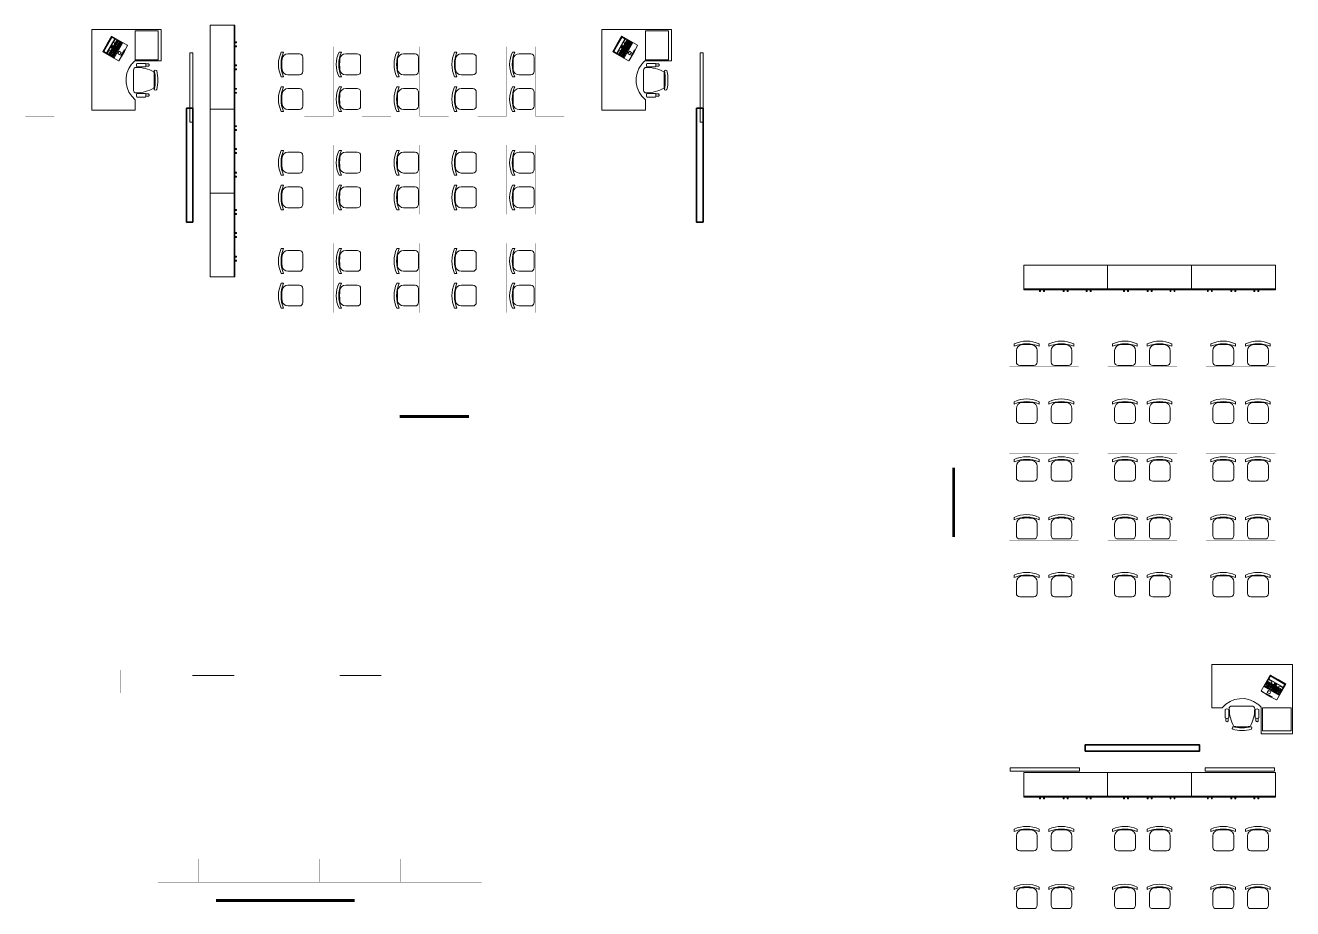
# Model space of a CAD drawing. Header units: millimetres. Extents: x -217756 to 263180, y 55413 to 130608.
# Drawn here: x 97712 to 119637, y 70737 to 86018 of the extents above; entities that cross this region are included whole.
import ezdxf

# ---------------------------------------------------------------- set-up
doc = ezdxf.new("R2010")
doc.units = ezdxf.units.MM
for name, color, linetype, lineweight in [('ТХ_мебель передв', 250, 'Continuous', 13), ('ТХ_обор_комп принт', 30, 'Continuous', 13), ('ТХ_ОСНОВНОЙ', 103, 'Continuous', 25)]:
    doc.layers.add(name, color=color, linetype=linetype, lineweight=lineweight)

# ---------------------------------------------------------------- blocks, each defined once
blk = doc.blocks.new('тумба под доской')
for points in [[(-1451, -426), (0, -426), (0, 0), (-1451, 0)], [(-1165, -453), (-1149, -453), (-1149, -426), (-1165, -426)], [(-1096, -453), (-1080, -453), (-1080, -426), (-1096, -426)], [(-768, -453), (-752, -453), (-752, -426), (-768, -426)], [(-699, -453), (-683, -453), (-683, -426), (-699, -426)], [(-360, -453), (-344, -453), (-344, -426), (-360, -426)], [(-291, -453), (-275, -453), (-275, -426), (-291, -426)]]:
    blk.add_lwpolyline(points, close=True)
blk.add_lwpolyline([(-1451, -410), (0, -410)])
blk = doc.blocks.new('A$Cdd239fcc')
at = {"layer": 'ТХ_мебель передв', "xscale": -1, "rotation": 90}
for p in [(171328, 11279), (171328, 9829), (171328, 8378)]:
    blk.add_blockref('тумба под доской', p, dxfattribs=at)
at = {"layer": 'ТХ_мебель передв', "xscale": -1}
for p in [(185401, 8579), (186852, 8579), (188303, 8579), (185401, -197), (186852, -197), (188303, -197)]:
    blk.add_blockref('тумба под доской', p, dxfattribs=at)
blk = doc.blocks.new('У101')
at = {"layer": 'ТХ_мебель передв', "const_width": 2}
blk.add_lwpolyline([(341448, -227858), (342148, -227858), (342148, -228258), (341448, -228258)], close=True, dxfattribs=at)
blk = doc.blocks.new('A$Cdb029a19')
at = {"layer": 'ТХ_ОСНОВНОЙ'}
for p in [(-213660, 241068), (-212960, 241068), (-212260, 241068), (-212310, 237798), (-211610, 237798), (-210910, 237798), (-210210, 237798), (-209510, 237798), (-208810, 237798), (-208110, 237798), (-207410, 237798)]:
    blk.add_blockref('У101', p, dxfattribs=at)
blk = doc.blocks.new('Стул парты')
for points in [[(-95, -360, -0.36493), (-180, -259), (-180, -58, -0.414078), (-122, 0), (122, 0, -0.414078), (180, -58), (180, -259, -0.36493), (95, -360, -0.041656)], [(-212, -334, 0.203875), (217, -334), (217, -374, -0.227009), (-212, -374)]]:
    blk.add_lwpolyline(points, format="xyb", close=True)
blk = doc.blocks.new('A$Ca9275210')
at = {"layer": 'ТХ_мебель передв'}
for p, rotation in [((181992, -33814), 270), ((182992, -33814), 270), ((183992, -33814), 270), ((184992, -33814), 270), ((185992, -33814), 270), ((181992, -34414), 270), ((182992, -34414), 270), ((183992, -34414), 270), ((184992, -34414), 270), ((185992, -34414), 270), ((181992, -35514), 270), ((182992, -35514), 270), ((183992, -35514), 270), ((184992, -35514), 270), ((185992, -35514), 270), ((181992, -36114), 270), ((182992, -36114), 270), ((183992, -36114), 270), ((184992, -36114), 270), ((185992, -36114), 270), ((181992, -37214), 270), ((182992, -37214), 270), ((183992, -37214), 270), ((184992, -37214), 270), ((185992, -37214), 270), ((181992, -37814), 270), ((182992, -37814), 270), ((183992, -37814), 270), ((184992, -37814), 270), ((185992, -37814), 270), ((194517, -39025), 180), ((195117, -39025), 180), ((196217, -39025), 180), ((196817, -39025), 180), ((197917, -39025), 180), ((198517, -39025), 180), ((194517, -40025), 180), ((195117, -40025), 180), ((196217, -40025), 180), ((196817, -40025), 180), ((197917, -40025), 180), ((198517, -40025), 180), ((194517, -41025), 180), ((195117, -41025), 180), ((196217, -41025), 180), ((196817, -41025), 180), ((197917, -41025), 180), ((198517, -41025), 180), ((194517, -42025), 180), ((195117, -42025), 180), ((196217, -42025), 180), ((196817, -42025), 180), ((197917, -42025), 180), ((198517, -42025), 180), ((194517, -43025), 180), ((195117, -43025), 180), ((196217, -43025), 180), ((196817, -43025), 180), ((197917, -43025), 180), ((198517, -43025), 180), ((194517, -47420), 180), ((195117, -47420), 180), ((196217, -47420), 180), ((196817, -47420), 180), ((197917, -47420), 180), ((198517, -47420), 180), ((194517, -48420), 180), ((195117, -48420), 180), ((196217, -48420), 180), ((196817, -48420), 180), ((197917, -48420), 180), ((198517, -48420), 180)]:
    blk.add_blockref('Стул парты', p, dxfattribs=dict(at, rotation=rotation))
blk = doc.blocks.new('У018')
at = {"layer": 'ТХ_мебель передв', "ltscale": 100, "const_width": 2}
blk.add_lwpolyline([(94750, 82280), (95250, 82280), (95250, 81080), (94750, 81080)], close=True, dxfattribs=at)
blk = doc.blocks.new('A$C4ae871f7')
at = {"layer": 'ТХ_мебель передв'}
for p in [(-72275, -82984), (-67450, -82984), (-66450, -82984), (-65450, -82984), (-64450, -82984), (-63450, -82984), (-72275, -84684), (-67450, -84684), (-66450, -84684), (-65450, -84684), (-64450, -84684), (-63450, -84684), (-72275, -86384), (-67450, -86384), (-66450, -86384), (-65450, -86384), (-64450, -86384), (-63450, -86384)]:
    blk.add_blockref('У018', p, dxfattribs=at)
at = {"layer": 'ТХ_мебель передв', "rotation": 270.0000000000084}
for p in [(-41580, 88510), (-39880, 88510), (-38180, 88510), (-41580, 87510), (-39880, 87510), (-38180, 87510), (-41580, 86510), (-39880, 86510), (-38180, 86510), (-41580, 85510), (-39880, 85510), (-38180, 85510), (-41580, 84510), (-39880, 84510), (-38180, 84510), (-41580, 80115), (-39880, 80115), (-38180, 80115)]:
    blk.add_blockref('У018', p, dxfattribs=at)
blk = doc.blocks.new('laptop')
at = {"color": 0}
for p, q in [((-150, 325), (-155, 323)), ((-150, 325), (-155, 323)), ((-155, 323), (-155, 10)), ((-155, 323), (-155, 10)), ((-150, 313), (-155, 311)), ((155, 248), (-155, 248)), ((0, 326), (-150, 325)), ((0, 326), (-150, 325)), ((0, 314), (-150, 313)), ((-147, 210), (-147, 234)), ((-143, 309), (-140, 310)), ((-143, 254), (-143, 309)), ((-140, 253), (-143, 254)), ((-140, 310), (140, 310)), ((140, 253), (-140, 253)), ((-137, 244), (-96, 244)), ((-68, 219), (-92, 243)), ((-19, 242), (-21, 242)), ((-21, 242), (-21, 237)), ((-21, 237), (-19, 237)), ((-21, 226), (-21, 220)), ((21, 226), (-21, 226)), ((-21, 220), (21, 220)), ((-19, 237), (-19, 242)), ((-6, 242), (-8, 242)), ((-8, 242), (-8, 237)), ((-8, 237), (-6, 237)), ((-6, 237), (-6, 242)), ((150, 325), (0, 326)), ((150, 325), (0, 326)), ((150, 313), (0, 314)), ((8, 242), (6, 242)), ((6, 242), (6, 237)), ((6, 237), (8, 237)), ((8, 237), (8, 242)), ((21, 242), (19, 242)), ((19, 242), (19, 237)), ((19, 237), (21, 237)), ((21, 237), (21, 242)), ((21, 220), (21, 226)), ((68, 219), (92, 243)), ((96, 244), (137, 244)), ((140, 310), (143, 309)), ((143, 254), (140, 253)), ((143, 309), (143, 254)), ((147, 234), (147, 210)), ((155, 323), (150, 325)), ((155, 323), (150, 325)), ((155, 311), (150, 313)), ((155, 10), (155, 323)), ((155, 10), (155, 323)), ((-155, 10), (-155, 8)), ((-155, 8), (-152, 5)), ((-152, 5), (-150, 5)), ((-150, 5), (0, 0)), ((-147, 210), (-147, 100)), ((147, 210), (-147, 210)), ((-147, 210), (-72, 210)), ((-130, 194), (-147, 194)), ((147, 192), (-147, 192)), ((147, 173), (-147, 173)), ((147, 155), (-147, 155)), ((147, 137), (-147, 137)), ((147, 118), (-147, 118)), ((147, 100), (-147, 100)), ((-138, 192), (-138, 173)), ((-130, 210), (-130, 194)), ((-129, 173), (-129, 155)), ((-128, 210), (-128, 194)), ((76, 194), (-128, 194)), ((-123, 155), (-123, 137)), ((-123, 118), (-123, 100)), ((-119, 192), (-119, 173)), ((-114, 137), (-114, 118)), ((-111, 210), (-111, 194)), ((-110, 173), (-110, 155)), ((-103, 155), (-103, 137)), ((-99, 192), (-99, 173)), ((-98, 118), (-98, 100)), ((-94, 210), (-94, 194)), ((-94, 137), (-94, 118)), ((-90, 173), (-90, 155)), ((-84, 155), (-84, 137)), ((-80, 192), (-80, 173)), ((-77, 210), (-77, 194)), ((-75, 137), (-75, 118)), ((-74, 118), (-74, 100)), ((-71, 173), (-71, 155)), ((-64, 155), (-64, 137)), ((-60, 210), (-60, 194)), ((-60, 192), (-60, 173)), ((-59, 14), (-59, 1)), ((59, 14), (-59, 14)), ((-59, 1), (-59, 14)), ((-59, 14), (59, 14)), ((-55, 137), (-55, 118)), ((-55, 118), (-55, 100)), ((-51, 173), (-51, 155)), ((-45, 155), (-45, 137)), ((-43, 210), (-43, 194)), ((-41, 192), (-41, 173)), ((-36, 137), (-36, 118)), ((-32, 173), (-32, 155)), ((-26, 210), (-26, 194)), ((-25, 155), (-25, 137)), ((-21, 192), (-21, 173)), ((-16, 137), (-16, 118)), ((-12, 173), (-12, 155)), ((-9, 210), (-9, 194)), ((-6, 155), (-6, 137)), ((-2, 192), (-2, 173)), ((0, 0), (150, 5)), ((3, 137), (3, 118)), ((7, 173), (7, 155)), ((8, 210), (8, 194)), ((9, 118), (9, 100)), ((14, 155), (14, 137)), ((18, 192), (18, 173)), ((23, 137), (23, 118)), ((25, 210), (25, 194)), ((27, 173), (27, 155)), ((29, 118), (29, 100)), ((33, 155), (33, 137)), ((37, 192), (37, 173)), ((42, 210), (42, 194)), ((42, 137), (42, 118)), ((46, 173), (46, 155)), ((48, 118), (48, 100)), ((53, 155), (53, 137)), ((57, 192), (57, 173)), ((59, 210), (59, 194)), ((59, 1), (59, 14)), ((59, 14), (59, 1)), ((62, 137), (62, 118)), ((66, 173), (66, 155)), ((68, 118), (68, 100)), ((69, 210), (69, 211)), ((69, 210), (69, 211)), ((147, 210), (69, 210)), ((72, 155), (72, 137)), ((76, 210), (76, 194)), ((76, 192), (76, 173)), ((79, 210), (79, 194)), ((147, 194), (79, 194)), ((81, 137), (81, 118)), ((85, 173), (85, 155)), ((87, 118), (87, 100)), ((90, 118), (90, 100)), ((92, 155), (92, 137)), ((96, 210), (96, 194)), ((96, 192), (96, 173)), ((105, 173), (105, 155)), ((109, 137), (109, 100)), ((113, 210), (113, 194)), ((129, 192), (129, 100)), ((130, 210), (130, 194)), ((147, 210), (147, 100)), ((150, 5), (153, 6)), ((153, 6), (155, 8)), ((155, 8), (155, 10))]:
    blk.add_line(p, q, dxfattribs=at)
blk.add_lwpolyline([(-52, 79), (-4, 79), (-4, 39), (-52, 39)], close=True, dxfattribs=at)
for centre, radius, start, end in [((-137, 234), 10, 90, 180), ((-96, 239), 5, 45, 90), ((96, 239), 5, 90, 135), ((137, 234), 10, 0, 90), ((-150, 10), 5, 180, 266.4167), ((0, 2405), 2405, 266.4167, 273.5833), ((-72, 215), 5, 270, 45), ((72, 215), 5, 135, 236.1175), ((150, 10), 5, 273.5833, 0)]:
    blk.add_arc(centre, radius, start, end, dxfattribs=at)
blk = doc.blocks.new('мваи')
for points in [[(95699, 222916), (95154, 222916), (95154, 221715), (96551, 221715), (96551, 222466), (96371, 222466)], [(95699, 222456), (95699, 222916)], [(95741, 222641), (95741, 222493)], [(95752, 222694), (95752, 222646)], [(95789, 222694), (95789, 222646)], [(95800, 222641), (95800, 222493)], [(96260, 222641), (96260, 222493)], [(96271, 222694), (96271, 222646)], [(96308, 222694), (96308, 222646)], [(96324, 222641), (96324, 222493)], [(96551, 222466), (96551, 221715), (95154, 221715)]]:
    blk.add_lwpolyline(points)
blk.add_lwpolyline([(95180, 222864), (95678, 222864), (95678, 222466), (95180, 222466)], close=True)
blk.add_lwpolyline([(96250, 222482, 0.127479), (96170, 222789, 0.028308), (95890, 222789, 0.127479), (95810, 222482, 0.416667), (95858, 222435), (96207, 222435)], format="xyb")
for centre, radius, start, end in [((96030, 222190), 667, 75.9812, 104.0188), ((96030, 221982), 829, 78.7648, 101.2352)]:
    blk.add_arc(centre, radius, start, end)
for points in [[(95868, 222795), (95858, 222800), (95852, 222821), (95863, 222832)], [(95863, 222832), (95863, 222837), (95868, 222837), (95868, 222837)], [(96191, 222837), (96202, 222832), (96207, 222816), (96197, 222800)], [(96197, 222800), (96197, 222800), (96197, 222795), (96191, 222795)], [(95741, 222641), (95757, 222652), (95778, 222652), (95800, 222641)], [(95752, 222694), (95757, 222705), (95768, 222710), (95778, 222705)], [(95778, 222705), (95784, 222699), (95784, 222699), (95789, 222694)], [(96260, 222641), (96281, 222652), (96302, 222652), (96324, 222641)], [(96271, 222694), (96276, 222705), (96292, 222710), (96302, 222705)], [(96302, 222705), (96302, 222699), (96308, 222699), (96308, 222694)], [(95757, 222403), (95736, 222419), (95715, 222435), (95699, 222456)], [(95800, 222493), (95778, 222482), (95757, 222482), (95741, 222493)], [(96371, 222466), (96218, 222281), (95942, 222249), (95757, 222403)], [(96250, 222482), (96255, 222456), (96234, 222435), (96207, 222435)], [(96324, 222493), (96302, 222482), (96281, 222482), (96260, 222493)]]:
    blk.add_open_spline(points, degree=3)
at = {"rotation": 150}
blk.add_blockref('laptop', (95567, 222259), dxfattribs=at)
blk = doc.blocks.new('A$Ce759790a')
at = {"layer": 'ТХ_мебель передв'}
for p, rotation in [((-198089, 94750), 270), ((-189264, 94750), 270), ((139554, 210326), 180)]:
    blk.add_blockref('мваи', p, dxfattribs=dict(at, rotation=rotation))

msp = doc.modelspace()

# ---------------------------------------------------------------- linework, layer by layer
at = {"layer": 'ТХ_мебель передв'}
for points in [[(100612, 84342), (100560, 84342), (100560, 85542), (100612, 85542)], [(109437, 84342), (109385, 84342), (109385, 85542), (109437, 85542)], [(114751, 73118), (114751, 73171), (115950, 73171), (115950, 73118)], [(118125, 73118), (118125, 73171), (119325, 73171), (119325, 73118)]]:
    msp.add_lwpolyline(points, close=True, dxfattribs=at)
at = {"layer": 'ТХ_мебель передв', "const_width": 50}
for points in [[(105388, 79251), (104188, 79251)], [(113772, 78368), (113772, 77168)], [(102211, 70878), (101011, 70878)], [(103411, 70878), (102211, 70878)]]:
    msp.add_lwpolyline(points, dxfattribs=at)
at = {"layer": 'ТХ_мебель передв', "ltscale": 100}
for points in [[(100603, 74773), (101323, 74773)], [(103150, 74773), (103870, 74773)]]:
    msp.add_lwpolyline(points, dxfattribs=at)
at = {"layer": 'ТХ_обор_комп принт', "color": 18, "lineweight": 35, "true_color": 0x000000}
for points in [[(100612, 82610), (100501, 82610), (100501, 84584), (100612, 84584)], [(109437, 82610), (109326, 82610), (109326, 84584), (109437, 84584)], [(116050, 73461), (116050, 73572), (118025, 73572), (118025, 73461)]]:
    msp.add_lwpolyline(points, close=True, dxfattribs=at)

# ---------------------------------------------------------------- block references
for name, p in [('A$Cdd239fcc', (-70416, 73288)), ('A$Ca9275210', (-79479, 119157)), ('A$Ce759790a', (75237, 86351)), ('A$C4ae871f7', (75237, 86351)), ('A$Cdb029a19', (-29131, 61656))]:
    msp.add_blockref(name, p)

doc.saveas('drawing.dxf')
